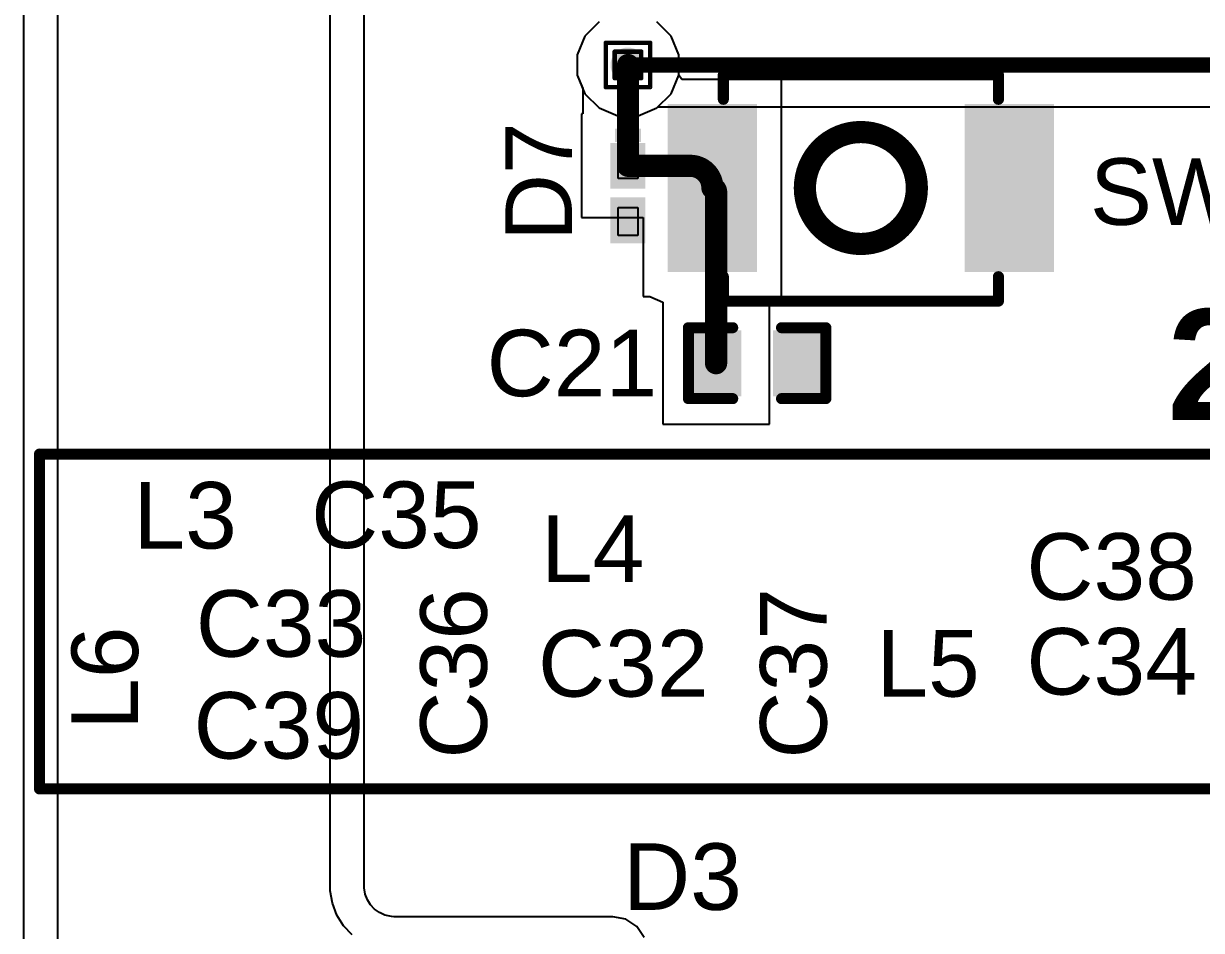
# Model space of a CAD drawing. Header units: inches. Extents: x -12 to 5357, y -8 to 5291.
# Drawn here: x 16.45 to 29.94, y 9.91 to 20.3 of the extents above; entities that cross this region are included whole.
import ezdxf

# ---------------------------------------------------------------- set-up
doc = ezdxf.new("R2010")
doc.units = ezdxf.units.IN
for name, color, linetype in [('Bottom Layer', 5, 'Continuous'), ('Drill Drawing', 1, 'Continuous'), ('Ground', 16, 'Continuous'), ('Power', 76, 'Continuous'), ('Top Layer', 1, 'Continuous'), ('Top Overlay', 2, 'Continuous'), ('Top Paste', 8, 'Continuous'), ('Top Solder', 216, 'Continuous'), ('Via Holes', 16, 'Continuous')]:
    doc.layers.add(name, color=color, linetype=linetype)
doc.styles.add('Arial', font='', dxfattribs={"height": 0.2})
doc.styles.add('Arial_Bold', font='', dxfattribs={"height": 0.2})
doc.styles.get('Arial').set_extended_font_data('Arial')
doc.styles.get('Arial_Bold').set_extended_font_data('Arial', bold=True)

# ---------------------------------------------------------------- blocks, each defined once
blk = doc.blocks.new('B3U_1000P_23')
at = {"layer": 'Top Layer'}
for points in [[(-2.11, 0.86), (-1.29, 0.86), (-1.29, -0.86), (-2.11, -0.86)], [(1.29, 0.86), (2.11, 0.86), (2.11, -0.86), (1.29, -0.86)]]:
    blk.add_hatch(color=1, dxfattribs=at).paths.add_polyline_path(points)
at = {"layer": 'Top Paste'}
for points in [[(-2.11, 0.86), (-1.29, 0.86), (-1.29, -0.86), (-2.11, -0.86)], [(1.29, 0.86), (2.11, 0.86), (2.11, -0.86), (1.29, -0.86)]]:
    blk.add_hatch(color=8, dxfattribs=at).paths.add_polyline_path(points)
at = {"layer": 'Top Solder'}
for points in [[(-2.212, 0.962), (-1.188, 0.962), (-1.188, -0.962), (-2.212, -0.962)], [(1.188, 0.962), (2.212, 0.962), (2.212, -0.962), (1.188, -0.962)]]:
    blk.add_hatch(color=216, dxfattribs=at).paths.add_polyline_path(points)
at = {"layer": 'Top Overlay'}
for points in [[(-1.575, 1.295, 0.127, 0.127, 0), (1.575, 1.295, 0.127, 0.127, 0)], [(-1.575, 1.016, 0.127, 0.127, 0), (-1.575, 1.295, 0.127, 0.127, 0)], [(1.575, 1.016, 0.127, 0.127, 0), (1.575, 1.295, 0.127, 0.127, 0)], [(-1.575, -1.295, 0.127, 0.127, 0), (-1.575, -1.016, 0.127, 0.127, 0)], [(1.575, -1.295, 0.127, 0.127, 0), (1.575, -1.016, 0.127, 0.127, 0)], [(-1.575, -1.295, 0.127, 0.127, 0), (1.575, -1.295, 0.127, 0.127, 0)]]:
    blk.add_lwpolyline(points, format="xyseb", dxfattribs=at)
for points in [[(-1.607, 1.295, 0.0635, 0.0635, 1), (-1.543, 1.295, 0.0635, 0.0635, 1)], [(-1.607, 1.295, 0.0635, 0.0635, 1), (-1.543, 1.295, 0.0635, 0.0635, 1)], [(1.543, 1.295, 0.0635, 0.0635, 1), (1.607, 1.295, 0.0635, 0.0635, 1)], [(1.543, 1.295, 0.0635, 0.0635, 1), (1.607, 1.295, 0.0635, 0.0635, 1)], [(-1.607, 1.016, 0.0635, 0.0635, 1), (-1.543, 1.016, 0.0635, 0.0635, 1)], [(1.543, 1.016, 0.0635, 0.0635, 1), (1.607, 1.016, 0.0635, 0.0635, 1)], [(0.641, 0, 0.254, 0.254, 1), (-0.641, 0, 0.254, 0.254, 1)], [(-0.705, 0, 0.127, 0.127, 1), (-0.578, 0, 0.127, 0.127, 1)], [(0.578, 0, 0.127, 0.127, 1), (0.705, 0, 0.127, 0.127, 1)], [(-1.607, -1.016, 0.0635, 0.0635, 1), (-1.543, -1.016, 0.0635, 0.0635, 1)], [(1.543, -1.016, 0.0635, 0.0635, 1), (1.607, -1.016, 0.0635, 0.0635, 1)], [(-1.607, -1.295, 0.0635, 0.0635, 1), (-1.543, -1.295, 0.0635, 0.0635, 1)], [(-1.607, -1.295, 0.0635, 0.0635, 1), (-1.543, -1.295, 0.0635, 0.0635, 1)], [(1.543, -1.295, 0.0635, 0.0635, 1), (1.607, -1.295, 0.0635, 0.0635, 1)], [(1.543, -1.295, 0.0635, 0.0635, 1), (1.607, -1.295, 0.0635, 0.0635, 1)]]:
    blk.add_lwpolyline(points, format="xyseb", close=True, dxfattribs=at)
blk = doc.blocks.new('D_____0201_77')
at = {"layer": 'Top Layer'}
for points in [[(-0.525, 0.15), (-0.1, 0.15), (-0.1, -0.15), (-0.525, -0.15)], [(0.1, 0.15), (0.525, 0.15), (0.525, -0.15), (0.1, -0.15)]]:
    blk.add_hatch(color=1, dxfattribs=at).paths.add_polyline_path(points)
at = {"layer": 'Top Overlay'}
blk.add_hatch(color=2, dxfattribs=at).paths.add_polyline_path([(-0.737, -0.15), (-0.585, -0.15), (-0.585, 0.15), (-0.737, 0.15)])
at = {"layer": 'Top Solder'}
for points in [[(-0.575, 0.2), (-0.05, 0.2), (-0.05, -0.2), (-0.575, -0.2)], [(0.05, 0.2), (0.575, 0.2), (0.575, -0.2), (0.05, -0.2)]]:
    blk.add_hatch(color=216, dxfattribs=at).paths.add_polyline_path(points)
at = {"layer": 'Top Paste'}
for p, q in [((-0.485, -0.113), (-0.485, 0.112)), ((-0.485, 0.112), (-0.165, 0.112)), ((-0.165, 0.112), (-0.165, -0.113)), ((0.165, -0.113), (0.165, 0.112)), ((0.165, 0.112), (0.485, 0.112)), ((0.485, 0.112), (0.485, -0.113)), ((-0.165, -0.113), (-0.485, -0.113)), ((0.485, -0.113), (0.165, -0.113))]:
    blk.add_line(p, q, dxfattribs=at)
blk = doc.blocks.new('C___0402_107')
at = {"layer": 'Top Layer'}
for points in [[(-0.699, -0.317), (-0.699, 0.318), (-0.241, 0.318), (-0.241, -0.317)], [(0.241, -0.317), (0.241, 0.318), (0.698, 0.318), (0.698, -0.317)]]:
    blk.add_hatch(color=1, dxfattribs=at).paths.add_polyline_path(points)
at = {"layer": 'Top Paste'}
for points in [[(-0.699, -0.317), (-0.699, 0.318), (-0.241, 0.318), (-0.241, -0.317)], [(0.241, -0.317), (0.241, 0.318), (0.698, 0.318), (0.698, -0.317)]]:
    blk.add_hatch(color=8, dxfattribs=at).paths.add_polyline_path(points)
at = {"layer": 'Top Solder'}
for points in [[(-0.759, -0.377), (-0.759, 0.378), (-0.181, 0.378), (-0.181, -0.377)], [(0.181, -0.377), (0.181, 0.378), (0.758, 0.378), (0.758, -0.377)]]:
    blk.add_hatch(color=216, dxfattribs=at).paths.add_polyline_path(points)
at = {"layer": 'Top Overlay'}
for points in [[(-0.279, 0.406, 0.127, 0.127, 0), (-0.787, 0.406, 0.127, 0.127, 0)], [(-0.787, -0.406, 0.127, 0.127, 0), (-0.787, 0.406, 0.127, 0.127, 0)], [(0.787, 0.406, 0.127, 0.127, 0), (0.279, 0.406, 0.127, 0.127, 0)], [(0.787, 0.406, 0.127, 0.127, 0), (0.787, -0.406, 0.127, 0.127, 0)], [(-0.279, -0.406, 0.127, 0.127, 0), (-0.787, -0.406, 0.127, 0.127, 0)], [(0.787, -0.406, 0.127, 0.127, 0), (0.279, -0.406, 0.127, 0.127, 0)]]:
    blk.add_lwpolyline(points, format="xyseb", dxfattribs=at)
for points in [[(-0.819, 0.406, 0.0635, 0.0635, 1), (-0.756, 0.406, 0.0635, 0.0635, 1)], [(-0.819, 0.406, 0.0635, 0.0635, 1), (-0.756, 0.406, 0.0635, 0.0635, 1)], [(-0.311, 0.406, 0.0635, 0.0635, 1), (-0.248, 0.406, 0.0635, 0.0635, 1)], [(0.248, 0.406, 0.0635, 0.0635, 1), (0.311, 0.406, 0.0635, 0.0635, 1)], [(0.756, 0.406, 0.0635, 0.0635, 1), (0.819, 0.406, 0.0635, 0.0635, 1)], [(0.756, 0.406, 0.0635, 0.0635, 1), (0.819, 0.406, 0.0635, 0.0635, 1)], [(-0.819, -0.406, 0.0635, 0.0635, 1), (-0.756, -0.406, 0.0635, 0.0635, 1)], [(-0.819, -0.406, 0.0635, 0.0635, 1), (-0.756, -0.406, 0.0635, 0.0635, 1)], [(-0.311, -0.406, 0.0635, 0.0635, 1), (-0.248, -0.406, 0.0635, 0.0635, 1)], [(0.248, -0.406, 0.0635, 0.0635, 1), (0.311, -0.406, 0.0635, 0.0635, 1)], [(0.756, -0.406, 0.0635, 0.0635, 1), (0.819, -0.406, 0.0635, 0.0635, 1)], [(0.756, -0.406, 0.0635, 0.0635, 1), (0.819, -0.406, 0.0635, 0.0635, 1)]]:
    blk.add_lwpolyline(points, format="xyseb", close=True, dxfattribs=at)

msp = doc.modelspace()

# ---------------------------------------------------------------- hatches: boundary and pattern name
at = {"layer": 'Bottom Layer'}
h = msp.add_hatch(color=5, dxfattribs=at)
edge = h.paths.add_edge_path()
edge.add_arc((23.375, 19.823), 0.2, 0, 360)
at = {"layer": 'Ground'}
h = msp.add_hatch(color=16, dxfattribs=at)
edge = h.paths.add_edge_path()
edge.add_arc((23.375, 19.823), 0.2, 0, 360)
at = {"layer": 'Power'}
h = msp.add_hatch(color=76, dxfattribs=at)
edge = h.paths.add_edge_path()
edge.add_arc((23.375, 19.823), 0.2, 0, 360)
at = {"layer": 'Top Layer'}
h = msp.add_hatch(color=1, dxfattribs=at)
edge = h.paths.add_edge_path()
edge.add_arc((23.375, 19.823), 0.2, 0, 360)
at = {"layer": 'Via Holes'}
h = msp.add_hatch(color=7, dxfattribs=at)
edge = h.paths.add_edge_path()
edge.add_arc((23.375, 19.823), 0.1, 0, 360)

# ---------------------------------------------------------------- linework, layer by layer
at = {"layer": 'Bottom Layer'}
for p, q in [((23.046, 20.316), (22.882, 20.152)), ((22.882, 20.152), (22.794, 19.939)), ((22.794, 19.939), (22.794, 19.708)), ((22.794, 19.708), (22.882, 19.494)), ((22.882, 19.494), (23.046, 19.331)), ((23.046, 19.331), (23.259, 19.242)), ((23.491, 19.242), (23.704, 19.331)), ((23.704, 19.331), (23.718, 19.344)), ((23.718, 19.344), (31.49, 19.344)), ((23.259, 19.242), (23.491, 19.242))]:
    msp.add_line(p, q, dxfattribs=at)
msp.add_lwpolyline([(23.375, 19.823, 0.178, 0.178, 0), (31.49, 19.823, 0.178, 0.178, 0)], format="xyseb", dxfattribs=at)
msp.add_lwpolyline([(23.331, 19.823, 0.0889, 0.0889, 1), (23.419, 19.823, 0.0889, 0.0889, 1)], format="xyseb", close=True, dxfattribs=at)
at = {"layer": 'Drill Drawing'}
for points in [[(23.121, 20.077, 0.0508, 0.0508, 0), (23.629, 20.077, 0.0508, 0.0508, 0)], [(23.121, 19.569, 0.0508, 0.0508, 0), (23.121, 20.077, 0.0508, 0.0508, 0)], [(23.629, 19.569, 0.0508, 0.0508, 0), (23.629, 20.077, 0.0508, 0.0508, 0)], [(23.223, 19.976, 0.0508, 0.0508, 0), (23.527, 19.976, 0.0508, 0.0508, 0)], [(23.223, 19.671, 0.0508, 0.0508, 0), (23.223, 19.976, 0.0508, 0.0508, 0)], [(23.527, 19.671, 0.0508, 0.0508, 0), (23.527, 19.976, 0.0508, 0.0508, 0)], [(23.223, 19.671, 0.0508, 0.0508, 0), (23.527, 19.671, 0.0508, 0.0508, 0)], [(23.121, 19.569, 0.0508, 0.0508, 0), (23.629, 19.569, 0.0508, 0.0508, 0)]]:
    msp.add_lwpolyline(points, format="xyseb", dxfattribs=at)
for points in [[(23.108, 20.077, 0.0254, 0.0254, 1), (23.134, 20.077, 0.0254, 0.0254, 1)], [(23.108, 20.077, 0.0254, 0.0254, 1), (23.134, 20.077, 0.0254, 0.0254, 1)], [(23.616, 20.077, 0.0254, 0.0254, 1), (23.642, 20.077, 0.0254, 0.0254, 1)], [(23.616, 20.077, 0.0254, 0.0254, 1), (23.642, 20.077, 0.0254, 0.0254, 1)], [(23.21, 19.976, 0.0254, 0.0254, 1), (23.235, 19.976, 0.0254, 0.0254, 1)], [(23.21, 19.976, 0.0254, 0.0254, 1), (23.235, 19.976, 0.0254, 0.0254, 1)], [(23.515, 19.976, 0.0254, 0.0254, 1), (23.54, 19.976, 0.0254, 0.0254, 1)], [(23.515, 19.976, 0.0254, 0.0254, 1), (23.54, 19.976, 0.0254, 0.0254, 1)], [(23.21, 19.671, 0.0254, 0.0254, 1), (23.235, 19.671, 0.0254, 0.0254, 1)], [(23.21, 19.671, 0.0254, 0.0254, 1), (23.235, 19.671, 0.0254, 0.0254, 1)], [(23.515, 19.671, 0.0254, 0.0254, 1), (23.54, 19.671, 0.0254, 0.0254, 1)], [(23.515, 19.671, 0.0254, 0.0254, 1), (23.54, 19.671, 0.0254, 0.0254, 1)], [(23.108, 19.569, 0.0254, 0.0254, 1), (23.134, 19.569, 0.0254, 0.0254, 1)], [(23.108, 19.569, 0.0254, 0.0254, 1), (23.134, 19.569, 0.0254, 0.0254, 1)], [(23.616, 19.569, 0.0254, 0.0254, 1), (23.642, 19.569, 0.0254, 0.0254, 1)], [(23.616, 19.569, 0.0254, 0.0254, 1), (23.642, 19.569, 0.0254, 0.0254, 1)]]:
    msp.add_lwpolyline(points, format="xyseb", close=True, dxfattribs=at)
at = {"layer": 'Ground'}
for p, q in [((23.046, 20.316), (22.882, 20.152)), ((23.868, 20.152), (23.704, 20.316)), ((22.882, 20.152), (22.794, 19.939)), ((23.956, 19.939), (23.868, 20.152)), ((22.794, 19.939), (22.794, 19.708)), ((23.956, 19.708), (23.956, 19.939)), ((22.794, 19.708), (22.882, 19.494)), ((23.868, 19.494), (23.956, 19.708)), ((22.882, 19.494), (23.046, 19.331)), ((23.704, 19.331), (23.868, 19.494)), ((23.046, 19.331), (23.259, 19.242)), ((23.491, 19.242), (23.704, 19.331)), ((23.259, 19.242), (23.491, 19.242))]:
    msp.add_line(p, q, dxfattribs=at)
at = {"layer": 'Power'}
for p, q in [((23.046, 20.316), (22.882, 20.152)), ((23.868, 20.152), (23.704, 20.316)), ((22.882, 20.152), (22.794, 19.939)), ((23.956, 19.939), (23.868, 20.152)), ((22.794, 19.939), (22.794, 19.708)), ((23.956, 19.708), (23.956, 19.939)), ((22.794, 19.708), (22.882, 19.494)), ((23.868, 19.494), (23.956, 19.708)), ((22.882, 19.494), (23.046, 19.331)), ((23.704, 19.331), (23.868, 19.494)), ((23.046, 19.331), (23.259, 19.242)), ((23.491, 19.242), (23.704, 19.331)), ((23.259, 19.242), (23.491, 19.242))]:
    msp.add_line(p, q, dxfattribs=at)
at = {"layer": 'Top Layer'}
for p, q in [((19.964, 10.436), (19.964, 29.21)), ((20.353, 10.441), (20.353, 27.073)), ((16.454, 22.162), (16.454, 5.613)), ((16.843, 22.172), (16.843, 5.613)), ((23.046, 20.316), (22.882, 20.152)), ((23.868, 20.152), (23.704, 20.316)), ((22.882, 20.152), (22.794, 19.939)), ((23.956, 19.939), (23.868, 20.152)), ((22.794, 19.939), (22.794, 19.708)), ((23.956, 19.708), (23.956, 19.939)), ((22.794, 19.708), (22.857, 19.555)), ((23.991, 19.655), (23.956, 19.708)), ((25.133, 19.655), (23.991, 19.655)), ((25.133, 17.173), (25.133, 19.655)), ((22.857, 19.555), (22.857, 19.262)), ((22.857, 19.262), (22.844, 19.262)), ((22.844, 19.262), (22.844, 18.075)), ((22.844, 18.075), (23.551, 18.075)), ((23.551, 18.075), (23.551, 17.173)), ((23.551, 17.173), (23.624, 17.173)), ((23.624, 17.173), (23.774, 17.107)), ((24.994, 17.107), (25.133, 17.173)), ((23.774, 17.107), (23.774, 15.71)), ((24.994, 15.71), (24.994, 17.107)), ((23.774, 15.71), (24.994, 15.71)), ((19.966, 10.364), (19.964, 10.436)), ((19.964, 10.436), (19.964, 10.436)), ((20.354, 10.401), (20.353, 10.441)), ((20.367, 10.325), (20.354, 10.401)), ((19.99, 10.222), (19.966, 10.364)), ((20.391, 10.262), (20.367, 10.325)), ((20.427, 10.204), (20.391, 10.262)), ((20.042, 10.087), (19.99, 10.222)), ((20.474, 10.155), (20.427, 10.204)), ((20.529, 10.116), (20.474, 10.155)), ((20.591, 10.088), (20.529, 10.116)), ((20.119, 9.965), (20.042, 10.087)), ((20.667, 10.071), (20.591, 10.088)), ((20.695, 10.069), (20.667, 10.071)), ((23.202, 10.069), (20.695, 10.069)), ((23.351, 10.04), (23.202, 10.069)), ((23.477, 9.955), (23.351, 10.04)), ((20.218, 9.86), (20.119, 9.965)), ((23.561, 9.829), (23.477, 9.955))]:
    msp.add_line(p, q, dxfattribs=at)
for points in [[(23.375, 18.668, 0.254, 0.254, 0), (23.375, 19.823, 0.254, 0.254, 0)], [(23.375, 18.668, 0.254, 0.254, 0), (24.088, 18.668, 0.254, 0.254, 0)], [(24.088, 18.668, 0.254, 0.254, -0.414213), (24.342, 18.414, 0.254, 0.254, 0)], [(24.342, 18.414, 0.254, 0.254, -0.41421), (24.384, 18.372, 0.254, 0.254, 0)], [(24.384, 16.408, 0.254, 0.254, 0), (24.384, 18.372, 0.254, 0.254, 0)]]:
    msp.add_lwpolyline(points, format="xyseb", dxfattribs=at)
for points in [[(23.312, 19.823, 0.127, 0.127, 1), (23.439, 19.823, 0.127, 0.127, 1)], [(23.312, 18.668, 0.127, 0.127, 1), (23.439, 18.668, 0.127, 0.127, 1)], [(23.312, 18.668, 0.127, 0.127, 1), (23.439, 18.668, 0.127, 0.127, 1)], [(24.025, 18.668, 0.127, 0.127, 1), (24.152, 18.668, 0.127, 0.127, 1)], [(24.025, 18.668, 0.127, 0.127, 1), (24.152, 18.668, 0.127, 0.127, 1)], [(24.279, 18.414, 0.127, 0.127, 1), (24.406, 18.414, 0.127, 0.127, 1)], [(24.279, 18.414, 0.127, 0.127, 1), (24.406, 18.414, 0.127, 0.127, 1)], [(24.32, 18.372, 0.127, 0.127, 1), (24.448, 18.372, 0.127, 0.127, 1)], [(24.32, 18.372, 0.127, 0.127, 1), (24.448, 18.372, 0.127, 0.127, 1)], [(24.32, 16.408, 0.127, 0.127, 1), (24.448, 16.408, 0.127, 0.127, 1)]]:
    msp.add_lwpolyline(points, format="xyseb", close=True, dxfattribs=at)
at = {"layer": 'Top Overlay'}
for points in [[(16.637, 15.367, 0.127, 0.127, 0), (30.48, 15.367, 0.127, 0.127, 0)], [(16.637, 11.532, 0.127, 0.127, 0), (16.637, 15.367, 0.127, 0.127, 0)], [(16.637, 11.532, 0.127, 0.127, 0), (30.48, 11.532, 0.127, 0.127, 0)]]:
    msp.add_lwpolyline(points, format="xyseb", dxfattribs=at)
for points in [[(16.605, 15.367, 0.0635, 0.0635, 1), (16.669, 15.367, 0.0635, 0.0635, 1)], [(16.605, 15.367, 0.0635, 0.0635, 1), (16.669, 15.367, 0.0635, 0.0635, 1)], [(16.605, 11.532, 0.0635, 0.0635, 1), (16.669, 11.532, 0.0635, 0.0635, 1)], [(16.605, 11.532, 0.0635, 0.0635, 1), (16.669, 11.532, 0.0635, 0.0635, 1)]]:
    msp.add_lwpolyline(points, format="xyseb", close=True, dxfattribs=at)

# ---------------------------------------------------------------- block references
msp.add_blockref('B3U_1000P_23', (26.042, 18.414))
for name, p, rotation in [('D_____0201_77', (23.375, 18.356), 270), ('C___0402_107', (24.854, 16.408), 180)]:
    msp.add_blockref(name, p, dxfattribs=dict(rotation=rotation))

# ---------------------------------------------------------------- texts
at = {"layer": 'Top Overlay', "style": 'Arial'}
for s, p in [('D7', (22.733, 17.806)), ('C36', (21.759, 11.879)), ('C37', (25.65, 11.879)), ('L6', (17.765, 12.208))]:
    msp.add_text(s, height=0.762, rotation=90, dxfattribs=at).set_placement(p)
at = {"layer": 'Top Overlay'}
for s, height, style, p in [('SW4', 0.762, 'Arial', (28.665, 17.992)), ('2', 1.27, 'Arial_Bold', (29.551, 15.756)), ('C21', 0.762, 'Arial', (21.757, 16.029)), ('L3', 0.762, 'Arial', (17.713, 14.285)), ('C35', 0.762, 'Arial', (19.747, 14.291)), ('L4', 0.762, 'Arial', (22.379, 13.902)), ('C38', 0.762, 'Arial', (27.937, 13.699)), ('C33', 0.762, 'Arial', (18.426, 13.046)), ('C32', 0.762, 'Arial', (22.345, 12.589)), ('C34', 0.762, 'Arial', (27.937, 12.612)), ('L5', 0.762, 'Arial', (26.219, 12.589)), ('C39', 0.762, 'Arial', (18.401, 11.879)), ('D3', 0.762, 'Arial', (23.319, 10.147))]:
    msp.add_text(s, height=height, dxfattribs=dict(at, style=style)).set_placement(p)

doc.saveas('drawing.dxf')
